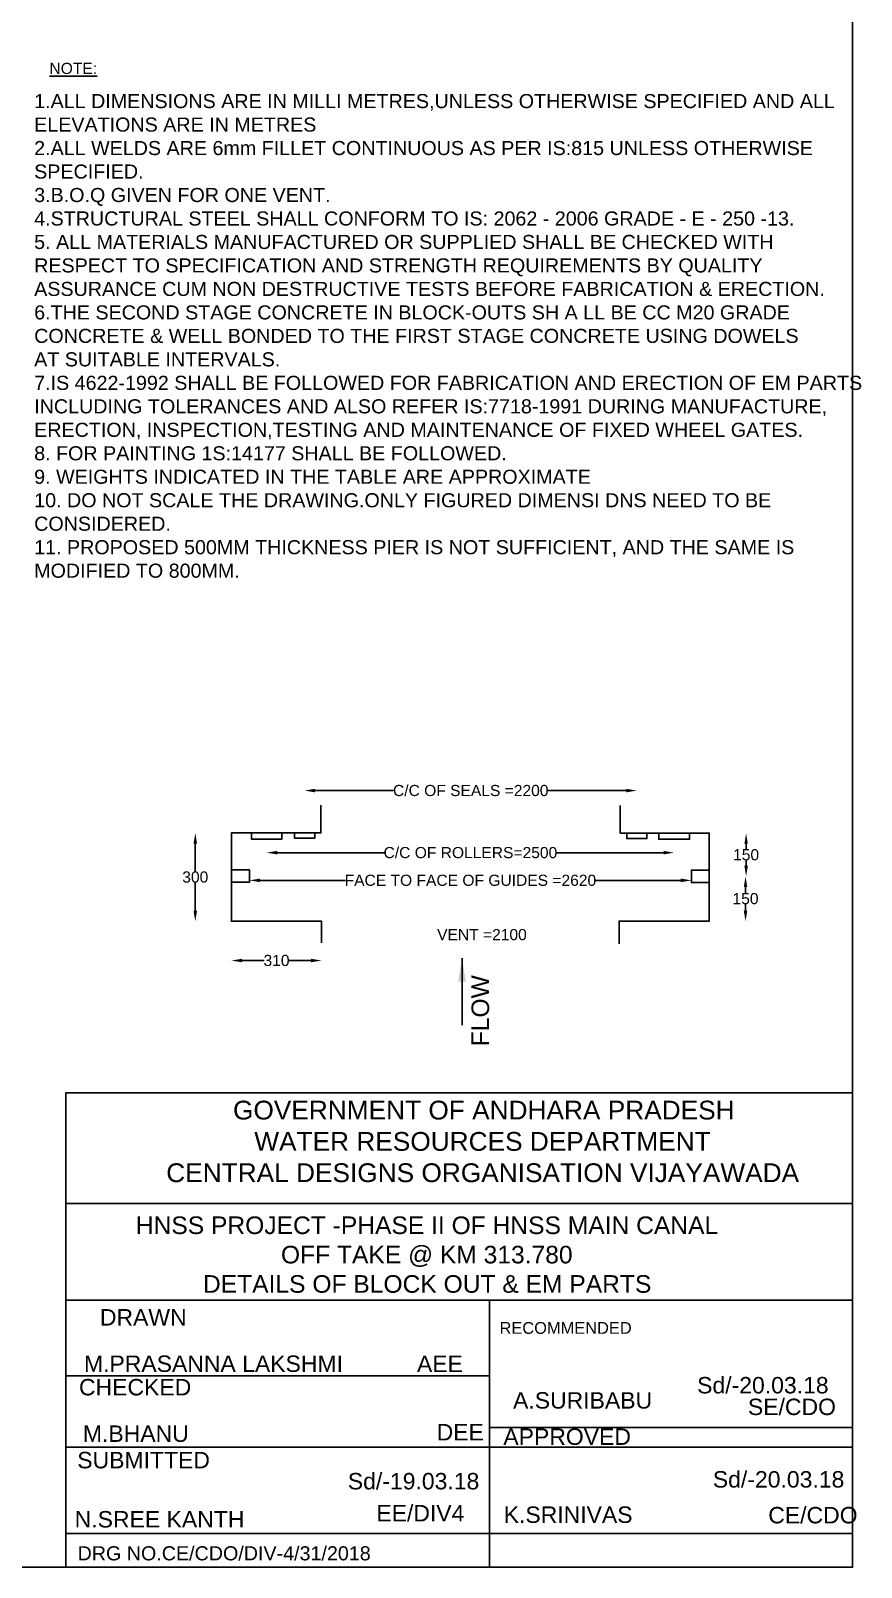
# Model space of a CAD drawing. Header units: inches. Extents: x 1509 to 4188, y -1217 to 874.
# Drawn here: x 3480 to 4188, y -1217 to 92 of the extents above; entities that cross this region are included whole.
import ezdxf

# ---------------------------------------------------------------- set-up
doc = ezdxf.new("R2010")
doc.units = ezdxf.units.IN
doc.header["$MEASUREMENT"] = 0
doc.layers.add('DIMENSIONS', color=7, linetype='Continuous')
doc.layers.add('TEXT', color=1, linetype='Continuous')
doc.styles.get("Standard").update_dxf_attribs({"font": 'arial.ttf', "height": 9.5})
doc.dimstyles.get("Standard").update_dxf_attribs({"dimtxt": 11, "dimasz": 9, "dimexe": 0.18, "dimexo": 0.0625, "dimgap": 0.09, "dimtad": 0, "dimtih": 1, "dimtoh": 1, "dimdec": 4, "dimzin": 0, "dimdsep": 46, "dimtxsty": 'Standard', "dimcen": 0.09, "dimse1": 1, "dimse2": 1, "dimadec": 0, "dimazin": 0, "dimtfac": 1, "dimtdec": 4, "dimtofl": 0, "dimtmove": 0, "dimatfit": 3, "dimfxl": 1, "dimtolj": 1, "dimtzin": 0, "dimarcsym": 0})

# ---------------------------------------------------------------- blocks, each defined once
blk = doc.blocks.new('*D74')
at = {"layer": 'Defpoints', "color": 0, "transparency": 16777216}
for p in [(3651.3, -591.1), (3620.5, -666.4), (3651.3, -666.4)]:
    blk.add_point(p, dxfattribs=at)
at = {"layer": 'DIMENSIONS', "color": 0, "lineweight": -2, "transparency": 16777216}
for p, q in [((3620.5, -600.1), (3620.5, -623.8)), ((3620.5, -657.4), (3620.5, -633.7))]:
    blk.add_line(p, q, dxfattribs=at)
at = {"layer": 'DIMENSIONS', "color": 0, "transparency": 16777216}
for points in [[(3619, -600.1), (3622, -600.1), (3620.5, -591.1)], [(3619, -657.4), (3622, -657.4), (3620.5, -666.4)]]:
    blk.add_solid(points, dxfattribs=at)
at = {"layer": 'DIMENSIONS', "color": 0, "transparency": 16777216, "insert": (3620.5, -628.7), "char_height": 9.5, "attachment_point": 5}
blk.add_mtext('\\A1;300', dxfattribs=at)
blk = doc.blocks.new('*D75')
at = {"layer": 'Defpoints', "color": 0, "transparency": 16777216}
for p in [(3651.3, -666.4), (3728.1, -666.4), (3728.1, -699.8)]:
    blk.add_point(p, dxfattribs=at)
at = {"layer": 'DIMENSIONS', "color": 0, "lineweight": -2, "transparency": 16777216}
for p, q in [((3660.3, -699.8), (3679.1, -699.8)), ((3719.1, -699.8), (3700.3, -699.8))]:
    blk.add_line(p, q, dxfattribs=at)
at = {"layer": 'DIMENSIONS', "color": 0, "transparency": 16777216}
for points in [[(3660.3, -698.3), (3660.3, -701.3), (3651.3, -699.8)], [(3719.1, -698.3), (3719.1, -701.3), (3728.1, -699.8)]]:
    blk.add_solid(points, dxfattribs=at)
at = {"layer": 'DIMENSIONS', "color": 0, "transparency": 16777216, "insert": (3689.7, -699.8), "char_height": 9.5, "attachment_point": 5}
blk.add_mtext('\\A1;310', dxfattribs=at)
blk = doc.blocks.new('*D76')
at = {"layer": 'Defpoints', "color": 0, "transparency": 16777216}
for p in [(3996.5, -555), (3713.6, -591.1), (3996.5, -591.3)]:
    blk.add_point(p, dxfattribs=at)
at = {"layer": 'DIMENSIONS', "color": 0, "lineweight": -2, "transparency": 16777216}
for p, q in [((3722.6, -555), (3789.4, -555)), ((3987.5, -555), (3920.7, -555))]:
    blk.add_line(p, q, dxfattribs=at)
at = {"layer": 'DIMENSIONS', "color": 0, "transparency": 16777216}
for points in [[(3722.6, -553.5), (3722.6, -556.5), (3713.6, -555)], [(3987.5, -553.5), (3987.5, -556.5), (3996.5, -555)]]:
    blk.add_solid(points, dxfattribs=at)
at = {"layer": 'DIMENSIONS', "color": 0, "transparency": 16777216, "insert": (3855.1, -555), "char_height": 9.5, "attachment_point": 5}
blk.add_mtext('\\A1;C/C OF SEALS =2200', dxfattribs=at)
blk = doc.blocks.new('*D77')
at = {"layer": 'Defpoints', "color": 0, "transparency": 16777216}
for p in [(3681.3, -596.3), (4028.3, -596.4), (4028.3, -607.9)]:
    blk.add_point(p, dxfattribs=at)
at = {"layer": 'DIMENSIONS', "color": 0, "lineweight": -2, "transparency": 16777216}
for p, q in [((3690.3, -607.9), (3781.4, -607.9)), ((4019.3, -607.9), (3928.2, -607.9))]:
    blk.add_line(p, q, dxfattribs=at)
at = {"layer": 'DIMENSIONS', "color": 0, "transparency": 16777216}
for points in [[(3690.3, -606.4), (3690.3, -609.4), (3681.3, -607.9)], [(4019.3, -606.4), (4019.3, -609.4), (4028.3, -607.9)]]:
    blk.add_solid(points, dxfattribs=at)
at = {"layer": 'DIMENSIONS', "color": 0, "transparency": 16777216, "insert": (3854.8, -607.9), "char_height": 9.5, "attachment_point": 5}
blk.add_mtext('\\A1;C/C OF ROLLERS=2500', dxfattribs=at)
blk = doc.blocks.new('*D78')
at = {"layer": 'Defpoints', "color": 0, "transparency": 16777216}
for p in [(3666.6, -628.1), (4043, -628.1), (3666.6, -631.5)]:
    blk.add_point(p, dxfattribs=at)
at = {"layer": 'DIMENSIONS', "color": 0, "lineweight": -2, "transparency": 16777216}
for p, q in [((3675.6, -631.5), (3748.4, -631.5)), ((4034, -631.5), (3961.1, -631.5))]:
    blk.add_line(p, q, dxfattribs=at)
at = {"layer": 'DIMENSIONS', "color": 0, "transparency": 16777216}
for points in [[(3675.6, -630), (3675.6, -633), (3666.6, -631.5)], [(4034, -630), (4034, -633), (4043, -631.5)]]:
    blk.add_solid(points, dxfattribs=at)
at = {"layer": 'DIMENSIONS', "color": 0, "transparency": 16777216, "insert": (3854.8, -631.5), "char_height": 9.5, "attachment_point": 5}
blk.add_mtext('\\A1;FACE TO FACE OF GUIDES =2620', dxfattribs=at)
blk = doc.blocks.new('*D79')
at = {"layer": 'Defpoints', "color": 0, "transparency": 16777216}
for p in [(4058.2, -591.3), (4089.6, -591.3), (4058.2, -628.1)]:
    blk.add_point(p, dxfattribs=at)
at = {"layer": 'DIMENSIONS', "color": 0, "lineweight": -2, "transparency": 16777216}
for p, q in [((4089.6, -600.3), (4089.6, -604.7)), ((4089.6, -619.1), (4089.6, -614.6))]:
    blk.add_line(p, q, dxfattribs=at)
at = {"layer": 'DIMENSIONS', "color": 0, "transparency": 16777216}
for points in [[(4088.1, -600.3), (4091.1, -600.3), (4089.6, -591.3)], [(4088.1, -619.1), (4091.1, -619.1), (4089.6, -628.1)]]:
    blk.add_solid(points, dxfattribs=at)
at = {"layer": 'DIMENSIONS', "color": 0, "transparency": 16777216, "insert": (4089.6, -609.7), "char_height": 9.5, "attachment_point": 5}
blk.add_mtext('\\A1;150', dxfattribs=at)
blk = doc.blocks.new('*D80')
at = {"layer": 'Defpoints', "color": 0, "transparency": 16777216}
for p in [(4058.2, -628.1), (4058.2, -666.2), (4089.1, -666.2)]:
    blk.add_point(p, dxfattribs=at)
at = {"layer": 'DIMENSIONS', "color": 0, "lineweight": -2, "transparency": 16777216}
for p, q in [((4089.1, -637.1), (4089.1, -642.2)), ((4089.1, -657.2), (4089.1, -652.1))]:
    blk.add_line(p, q, dxfattribs=at)
at = {"layer": 'DIMENSIONS', "color": 0, "transparency": 16777216}
for points in [[(4087.6, -637.1), (4090.6, -637.1), (4089.1, -628.1)], [(4087.6, -657.2), (4090.6, -657.2), (4089.1, -666.2)]]:
    blk.add_solid(points, dxfattribs=at)
at = {"layer": 'DIMENSIONS', "color": 0, "transparency": 16777216, "insert": (4089.1, -647.1), "char_height": 9.5, "attachment_point": 5}
blk.add_mtext('\\A1;150', dxfattribs=at)

msp = doc.modelspace()

# ---------------------------------------------------------------- linework, layer by layer
at = {"color": 0}
for points in [[(1508.52325, 873.70881), (4180.28475, 873.70881), (4180.28475, -1216.73034), (1508.52325, -1216.73034)], [(3668.33695, -591.05723), (3694.3069, -591.05723), (3694.3069, -596.32989), (3668.33695, -596.32989)], [(3704.96398, -591.05723), (3722.3349, -591.05723), (3722.3349, -595.47455), (3704.96398, -595.47455)], [(3987.97903, -591.2599), (4005.06068, -591.2599), (4005.06068, -595.8875), (3987.97903, -595.8875)], [(4015.1358, -591.2599), (4041.47428, -591.2599), (4041.47428, -596.4497), (4015.1358, -596.4497)], [(3651.32301, -622.45482), (3666.5524, -622.45482), (3666.5524, -633.1076), (3651.32301, -633.1076)], [(4058.20954, -622.71719), (4042.97149, -622.71719), (4042.97149, -633.42814), (4058.20954, -633.42814)], [(4180.28475, -1216.73034), (3510.39301, -1216.73034), (3510.39301, -812.45194), (4180.28475, -812.45194)]]:
    msp.add_lwpolyline(points, close=True, dxfattribs=at)
for points in [[(3727.4477, -567.45501), (3727.4477, -591.05723), (3651.32301, -591.05723), (3651.32301, -666.36264), (3728.10649, -666.36264), (3728.10649, -684.78358)], [(3982.46979, -567.66218), (3982.46979, -591.2599), (4058.20954, -591.2599), (4058.20954, -666.21493), (3981.47104, -666.21493), (3981.47104, -685.50691)]]:
    msp.add_lwpolyline(points, dxfattribs=at)
at = {"layer": 'DIMENSIONS', "color": 0}
for points in [[(3510.39301, -906.81093), (4180.28475, -906.81093)], [(3510.39301, -989.15362), (4180.28475, -989.15362)], [(3871.15832, -989.15362), (3871.15832, -1216.73034)], [(3510.39301, -1053.71778), (3871.15832, -1053.71778)], [(3871.15832, -1097.69626), (4180.28475, -1097.69626)], [(3510.39301, -1114.53908), (4180.28475, -1114.53908)], [(3510.39301, -1187.97219), (4180.28475, -1187.97219)]]:
    msp.add_lwpolyline(points, dxfattribs=at)

# ---------------------------------------------------------------- texts
for s, height, p in [('DRAWN', 14, (3539.28373, -1010.78333)), ('RECOMMENDED ', 10, (3879.62445, -1017.82062)), ('M.PRASANNA LAKSHMI', 14, (3525.7083, -1050.30634)), ('AEE', 14, (3809.3082, -1050.42739)), ('CHECKED ', 14, (3521.47307, -1070.30683)), ('Sd/-20.03.18', 14, (4047.88509, -1068.61635)), ('A.SURIBABU', 14, (3891.12764, -1081.55115)), ('SE/CDO', 14, (4091.13097, -1087.06715)), ('M.BHANU', 14, (3524.81191, -1109.88694)), ('DEE', 14, (3826.10045, -1108.65733)), ('APPROVED ', 14, (3882.85281, -1112.43665)), ('SUBMITTED', 14, (3520.00101, -1132.43487)), ('Sd/-19.03.18', 14, (3750.41344, -1150.3721)), ('Sd/-20.03.18', 14, (4061.25875, -1148.8127)), ('EE/DIV4', 14, (3774.69053, -1177.65497)), ('K.SRINIVAS ', 14, (3883.1474, -1178.91403)), ('CE/CDO', 14, (4108.46653, -1179.3425)), ('N.SREE KANTH ', 14, (3517.82567, -1182.83077)), ('DRG NO.CE/CDO/DIV-4/31/2018', 12, (3520.27182, -1210.84028))]:
    msp.add_text(s, height=height, dxfattribs=at).set_placement(p)
at = {"layer": 'DIMENSIONS', "color": 0, "attachment_point": 1}
for s, insert, char_height, width in [('1.ALL DIMENSIONS ARE IN MILLI METRES,UNLESS OTHERWISE SPECIFIED AND ALL \\PELEVATIONS ARE IN METRES \\P2.ALL WELDS ARE 6mm FILLET CONTINUOUS AS PER IS:815 UNLESS OTHERWISE \\PSPECIFIED. \\P3.B.O.Q GIVEN FOR ONE VENT. \\P4.STRUCTURAL STEEL SHALL CONFORM TO IS: 2062 - 2006 GRADE - E - 250 -13. \\P5. ALL MATERIALS MANUFACTURED OR SUPPLIED SHALL BE CHECKED WITH \\PRESPECT TO SPECIFICATION AND STRENGTH REQUIREMENTS BY QUALITY \\PASSURANCE CUM NON DESTRUCTIVE TESTS BEFORE FABRICATION & ERECTION. \\P6.THE SECOND STAGE CONCRETE IN BLOCK-OUTS SH A LL BE CC M20 GRADE \\PCONCRETE & WELL BONDED TO THE FIRST STAGE CONCRETE USING DOWELS \\PAT SUITABLE INTERVALS. \\P7.IS 4622-1992 SHALL BE FOLLOWED FOR FABRICATION AND ERECTION OF EM PARTS \\PINCLUDING TOLERANCES AND ALSO REFER IS:7718-1991 DURING MANUFACTURE, \\PERECTION, INSPECTION,TESTING AND MAINTENANCE OF FIXED WHEEL GATES. \\P8. FOR PAINTING 1S:14177 SHALL BE FOLLOWED. \\P9. WEIGHTS INDICATED IN THE TABLE ARE APPROXIMATE \\P10. DO NOT SCALE THE DRAWING.ONLY FIGURED DIMENSI DNS NEED TO BE CONSIDERED. \\P11. PROPOSED 500MM THICKNESS PIER IS NOT SUFFICIENT, AND THE SAME IS MODIFIED TO 800MM. ', (3483.32056, 38.43112), 12, 686.1761606), ('\\pi62.298;GOVERNMENT OF ANDHARA PRADESH \\P\\pi80.42;WATER RESOURCES DEPARTMENT  \\P\\pi5.4409;CENTRAL DESIGNS ORGANISATION VIJAYAWADA', (3590.3495, -819.2356), 16, 548.824521), ('\\pi7.224;HNSS PROJECT -PHASE II OF HNSS MAIN CANAL \\P\\pi130.84;OFF TAKE @ KM 313.780 \\P\\pi64.415;DETAILS OF BLOCK OUT & EM PARTS', (3562.64092, -917.85003), 15, 508.0360319)]:
    msp.add_mtext(s, dxfattribs=dict(at, insert=insert, char_height=char_height, width=width))
at = {"layer": 'TEXT', "color": 0}
for s, p in [('%%UNOTE:', (3496.33842, 55.52869)), ('VENT =2100', (3826.44722, -682.44905))]:
    msp.add_text(s, height=9.5, dxfattribs=at).set_placement(p)
msp.add_text('FLOW ', height=15, rotation=90, dxfattribs=at).set_placement((3870.73464, -772.81739))

# ---------------------------------------------------------------- dimensions: what is measured, and where the dimension line sits
at = {"layer": 'DIMENSIONS', "color": 0}
for base, p1, p2, text, picture, middle in [((3996.51985, -554.95237), (3713.64944, -591.05723), (3996.51985, -591.2599), 'C/C OF SEALS =2200', '*D76', (3855.08465, -554.95237)), ((3666.5524, -631.54028), (4042.97149, -628.07267), (3666.5524, -628.07267), 'FACE TO FACE OF GUIDES =2620', '*D78', (3854.76194, -631.54028)), ((4028.30504, -607.88813), (3681.32193, -596.32989), (4028.30504, -596.4497), 'C/C OF ROLLERS=2500', '*D77', (3854.81348, -607.88813)), ((3728.10649, -699.77433), (3651.32301, -666.36264), (3728.10649, -666.36264), '310', '*D75', (3689.71475, -699.77433))]:
    dim = msp.add_linear_dim(base=base, p1=p1, p2=p2, text=text, dimstyle='Standard', dxfattribs=at)
    dim.commit()
    dim.dimension.update_dxf_attribs({"geometry": picture, "text_midpoint": middle})
for base, p1, p2, text, picture, middle in [((3620.54058, -666.36264), (3651.32301, -591.05723), (3651.32301, -666.36264), '300', '*D74', (3620.54058, -628.70993)), ((4089.64446, -591.2599), (4058.20954, -628.07267), (4058.20954, -591.2599), '150', '*D79', (4089.64446, -609.66629)), ((4089.05194, -666.21493), (4058.20954, -628.07267), (4058.20954, -666.21493), '150', '*D80', (4089.05194, -647.1438))]:
    dim = msp.add_linear_dim(base=base, p1=p1, p2=p2, angle=90, text=text, dimstyle='Standard', dxfattribs=at)
    dim.commit()
    dim.dimension.update_dxf_attribs({"geometry": picture, "text_midpoint": middle})

# ---------------------------------------------------------------- leaders
msp.add_leader([(3847.69621, -697.74664), (3847.69621, -754.75532)], dimstyle='Standard', override={"dimasz": 20, "dimgap": 0.09, "dimtad": 0}, dxfattribs=at)

doc.saveas('drawing.dxf')
